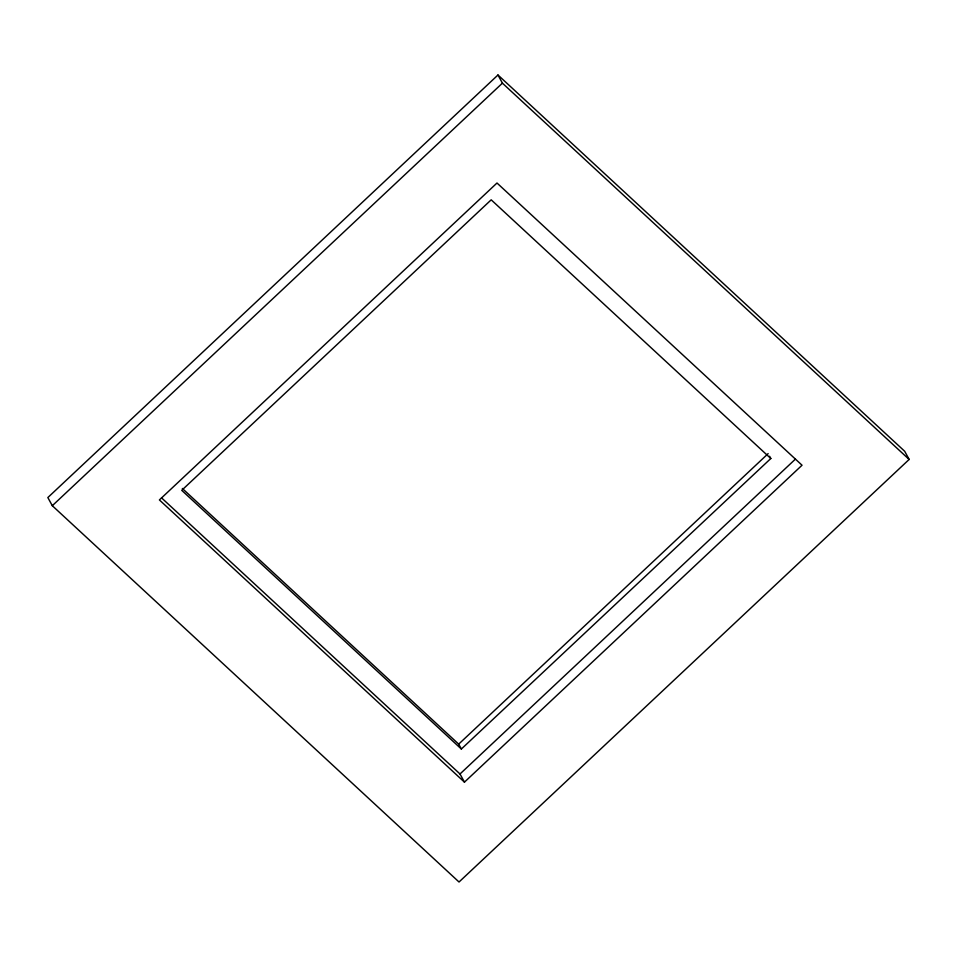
<?xml version="1.0" encoding="UTF-8"?>
<svg xmlns="http://www.w3.org/2000/svg" width="957" height="957" viewBox="0 0 957 957"><rect width="100%" height="100%" fill="white"/><g stroke="black" fill="none" stroke-linecap="round" stroke-linejoin="round"><path stroke-width="1.44" d="M497.975 74.993L47.85 497.556L52.3 505.715L459.025 882.007L909.15 459.444L904.7 451.285L497.975 74.993L502.413 83.151L909.15 459.444M52.3 505.715L502.413 83.151M769.572 456.226L770.816 458.511L461.358 749.02L458.69 744.127L768.148 453.618M464.456 782.144L159.4 499.937L496.994 183.014L802.038 465.222L464.456 782.144L460.006 773.986L795.423 459.109M770.816 458.511L491.192 199.822L181.734 490.331L461.358 749.02M182.356 488.477L458.69 744.127M161.542 497.867L460.006 773.986"/></g></svg>
